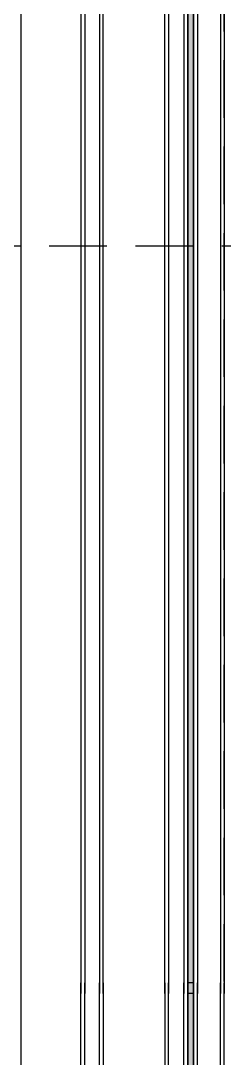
# Model space of a CAD drawing. Header units: millimetres. Extents: x 19684 to 58158, y -7929 to 13062.
# Drawn here: x 36305.4 to 36358.4, y 377.3 to 647.5 of the extents above; entities that cross this region are included whole.
import ezdxf

# ---------------------------------------------------------------- set-up
doc = ezdxf.new("R2010")
doc.units = ezdxf.units.MM
doc.linetypes.add('HIDDEN2', pattern=[0.1875, 0.125, -0.0625])
for name, color, linetype in [('F-Alum', 4, 'Continuous'), ('F-Glass', 5, 'Continuous'), ('PJ', 4, 'Continuous'), ('TC', 4, 'Continuous')]:
    doc.layers.add(name, color=color, linetype=linetype)

# ---------------------------------------------------------------- blocks, each defined once
blk = doc.blocks.new('*U23')
at = {"linetype": 'Continuous'}
blk.add_hatch(color=4, dxfattribs=at).paths.add_polyline_path([(0.2230624387959921, 17.52000000138151), (430.919328382222, 17.52000004919313), (430.919328382222, 16.00000004919153), (0.2230624387959637, 16.00000000137992)])
at = {"layer": 'TC'}
h = blk.add_hatch(dxfattribs=at)
h.set_pattern_fill('ANSI37', color=256, scale=0.5, style=0)
h.set_pattern_definition([(45, (0, 4.000000008940781), (-1.122532015133644, 1.122532015133644), []), (135, (0, 4.000000008940781), (-1.122532015133644, -1.122532015133644), [])])
edge = h.paths.add_edge_path()
edge.add_line((9.223057821582643, 4.000000003515872), (9.223057821582643, -2.999999998384396))
edge.add_line((9.223057821582643, -2.999999998384396), (10.72305782158264, -4.499999998384396))
edge.add_line((10.72305782158264, -4.499999998384396), (10.72305782158264, -5.999999995153189))
edge.add_line((10.72305782158264, -5.999999995153189), (0.2230624387957505, -5.999999995153189))
edge.add_line((0.2230624387957505, -5.999999995153189), (-0.7769375612042495, -6.999999995153189))
edge.add_arc((-52.51620980734808, 2.000000003114163), 52.51620980734808, 350.1321876643763, 369.8678123356237)
edge.add_line((-0.7769375612042495, 11.00000000138152), (0.2230624387957505, 10.00000000138152))
edge.add_line((0.2230624387957505, 10.00000000138152), (10.72305782158264, 10.00000000138152))
edge.add_line((10.72305782158264, 10.00000000138152), (10.72305782158264, 8.500000004612723))
edge.add_line((10.72305782158264, 8.500000004612723), (9.223057821582643, 7.000000004612723))
edge.add_line((9.223057821582643, 7.000000004612723), (9.223057821582643, 4.000000003515872))
h = blk.add_hatch(dxfattribs=at)
h.set_pattern_fill('ANSI31', color=256, scale=0.5, style=0)
h.set_pattern_definition([(45, (0, 4.000000008940781), (-1.122532015133644, 1.122532015133644), [])])
h.paths.add_polyline_path([(19.22305782158264, 8.500000001381515), (10.72305782158264, 8.500000013268838), (10.72305782158264, 10.00000001650005), (19.22305782158264, 10.00000000461272)])
h = blk.add_hatch(dxfattribs=at)
h.set_pattern_fill('ANSI31', color=256, scale=0.5, style=0)
h.set_pattern_definition([(45, (0, 4.000000006228326), (-1.122532015133644, 1.122532015133644), [])])
h.paths.add_polyline_path([(19.22305782158264, 8.500000010037631), (10.72305782158264, 8.500000021924954), (10.72305782158264, 10.00000002515616), (19.22305782158264, 10.00000001326884)])
h = blk.add_hatch(dxfattribs=at)
h.set_pattern_fill('HONEY', color=256, scale=0.3, style=0)
h.set_pattern_definition([(0, (0, 4.000000008940781), (1.42875, 0.8248889999999999), [0.9524999999999999, -1.905]), (120, (0, 4.000000008940781), (-1.428749829302342, 0.8248892956570172), [0.9524999999999985, -1.904999999999997]), (59.99999999999999, (0, 4.000000008940781), (1.706976584081587e-07, 1.649778295657017), [-1.905, 0.9524999999999999])])
h.paths.add_polyline_path([(10.02305782158533, 6.668629163378903), (11.05442867148713, 7.70000001328048), (18.42305782158701, 7.70000001328048), (18.42305782158701, -3.699999998396038), (11.05442867148713, -3.699999998396038), (10.02305782158533, -2.66862914849446)])
h = blk.add_hatch(dxfattribs=at)
h.set_pattern_fill('ANSI31', color=256, scale=0.5, style=0)
h.set_pattern_definition([(45, (0, -2.712454261200037e-09), (-1.122532015133644, 1.122532015133644), [])])
h.paths.add_polyline_path([(19.22305782158264, -4.499999995153189), (10.72305782158264, -4.500000007040512), (10.72305782158264, -6.000000010271719), (19.22305782158264, -5.999999998384396)])
at = {"color": 4, "linetype": 'Continuous'}
blk.add_lwpolyline([(0.2230624387959921, 17.52000000138151), (430.919328382222, 17.52000004919313), (430.919328382222, 16.00000004919153), (0.2230624387959637, 16.00000000137992)], close=True, dxfattribs=at)
at = {"layer": 'F-Glass'}
for points in [[(430.9193283822223, 17.52000004919153), (0.2230624387959885, 17.52000000138151), (-0.7769375612040115, 18.52000000138151), (-0.7769375612040115, 24.52000000138151), (0.2230624387959885, 25.52000000138151), (430.9193283822223, 25.52000004919154)], [(430.919328382222, 10.00000005784765), (0.2230624387957505, 10.00000001003763), (-0.7769375612042495, 11.00000001003763), (-0.7769375612042495, 15.00000000138152), (0.2230624387957505, 16.00000000138152), (430.919328382222, 16.00000004919153)], [(430.919328382222, -5.999999947339984), (0.2230624387957505, -5.999999995153189), (-0.7769375612042495, -6.999999995153189), (-0.7769375612042495, -10.82826643955912), (0.2230624387957505, -11.82826643955912), (430.919328382222, -11.82826639174591)]]:
    blk.add_lwpolyline(points, dxfattribs=at)
at = {"layer": 'PJ'}
blk.add_lwpolyline([(9.223057821582643, 4.000000003515872), (9.223057821582643, -2.999999998384396), (10.72305782158264, -4.499999998384396), (10.72305782158264, -5.999999995153189), (0.2230624387957505, -5.999999995153189), (-0.7769375612042495, -6.999999995153189, 0.08632639570597916), (-0.7769375612042495, 11.00000000138152), (0.2230624387957505, 10.00000000138152), (10.72305782158264, 10.00000000138152), (10.72305782158264, 8.500000004612723), (9.223057821582643, 7.000000004612723)], format="xyb", close=True, dxfattribs=at)
at = {"layer": 'PJ', "ltscale": 3}
for points in [[(9.223057821582643, 7.000000013268838), (10.72305782158264, 8.500000013268838), (19.22305782158264, 8.500000013268838), (19.22305782158264, -4.499999998384396), (10.72305782158264, -4.499999998384396), (9.223057821582643, -2.999999998384396)], [(10.02305782158533, 6.668629163378903), (11.05442867148713, 7.70000001328048), (18.42305782158701, 7.70000001328048), (18.42305782158701, -3.699999998396038), (11.05442867148713, -3.699999998396038), (10.02305782158533, -2.66862914849446)]]:
    blk.add_lwpolyline(points, close=True, dxfattribs=at)
at = {"layer": 'PJ'}
for points in [[(19.22305782158264, 8.500000001381515), (10.72305782158264, 8.500000013268838), (10.72305782158264, 10.00000001650005), (19.22305782158264, 10.00000000461272)], [(19.22305782158264, 8.500000010037631), (10.72305782158264, 8.500000021924954), (10.72305782158264, 10.00000002515616), (19.22305782158264, 10.00000001326884)], [(19.22305782158264, -4.499999995153189), (10.72305782158264, -4.500000007040512), (10.72305782158264, -6.000000010271719), (19.22305782158264, -5.999999998384396)]]:
    blk.add_lwpolyline(points, close=True, dxfattribs=at)
at = {"layer": 'TC', "color": 9, "linetype": 'Continuous'}
for p, q in [((-0.7769375612040115, 24.52000000138151), (430.9193283822223, 24.52000004919154)), ((-0.7769375612040115, 18.52000000138151), (430.9193283822223, 18.52000004919153)), ((-0.7769375612042495, 15.00000000138152), (430.919328382222, 15.00000004919153)), ((-0.7769375612042495, 11.00000001003763), (430.919328382222, 11.00000005784765)), ((-0.7769375612042495, -6.999999995153189), (430.919328382222, -6.999999947339984)), ((-0.7769375612042495, -10.82826643955912), (430.919328382222, -10.82826639174591))]:
    blk.add_line(p, q, dxfattribs=at)
blk = doc.blocks.new('*U26')
at = {"linetype": 'Continuous'}
blk.add_hatch(color=4, dxfattribs=at).paths.add_polyline_path([(0.2230624387959921, 17.52000000138151), (1027.232556443354, 17.52000012312738), (1027.232556443354, 16.00000012312579), (0.2230624387959637, 16.00000000137992)])
at = {"color": 4, "linetype": 'Continuous'}
blk.add_lwpolyline([(0.2230624387959921, 17.52000000138151), (1027.232556443354, 17.52000012312738), (1027.232556443354, 16.00000012312579), (0.2230624387959637, 16.00000000137992)], close=True, dxfattribs=at)
at = {"layer": 'F-Glass'}
for points in [[(1027.232556443354, 17.52000012312579), (0.2230624387959885, 17.52000000138151), (-0.7769375612040115, 18.52000000138151), (-0.7769375612040115, 24.52000000138151), (0.2230624387959885, 25.52000000138151), (1027.232556443354, 25.5200001231258)], [(1027.232556443354, 10.00000013178191), (0.2230624387957505, 10.00000001003763), (-0.7769375612042495, 11.00000001003763), (-0.7769375612042495, 15.00000000138152), (0.2230624387957505, 16.00000000138152), (1027.232556443354, 16.00000012312579)], [(1027.232556443354, -5.999999873405726), (0.2230624387957505, -5.999999995153189), (-0.7769375612042495, -6.999999995153189), (-0.7769375612042495, -10.82826643955912), (0.2230624387957505, -11.82826643955912), (1027.232556443354, -11.82826631781166)]]:
    blk.add_lwpolyline(points, dxfattribs=at)
at = {"layer": 'TC', "color": 9, "linetype": 'Continuous'}
for p, q in [((-0.7769375612040115, 24.52000000138151), (1027.232556443354, 24.5200001231258)), ((-0.7769375612040115, 18.52000000138151), (1027.232556443354, 18.52000012312579)), ((-0.7769375612042495, 15.00000000138152), (1027.232556443354, 15.00000012312579)), ((-0.7769375612042495, 11.00000001003763), (1027.232556443354, 11.00000013178191)), ((-0.7769375612042495, -6.999999995153189), (1027.232556443354, -6.999999873405726)), ((-0.7769375612042495, -10.82826643955912), (1027.232556443354, -10.82826631781166))]:
    blk.add_line(p, q, dxfattribs=at)

msp = doc.modelspace()

# ---------------------------------------------------------------- linework, layer by layer
at = {"color": 251, "linetype": 'HIDDEN2', "ltscale": 120, "true_color": 0x636466}
for p, direction in [((36358.40285346871, 5555.916702252034), (6.123233995736766e-17, 1)), ((2474.54211879602, 588.9188781054572), (1, 0))]:
    msp.add_xline(p, direction, dxfattribs=at)
at = {"layer": 'F-Alum'}
for p, q in [((36305.36285346374, 783.0173602510504), (36305.36285346374, 454.8544819309054)), ((36305.42194824734, 463.5967645458468), (36305.42194824734, -980.9589930997872))]:
    msp.add_line(p, q, dxfattribs=at)

# ---------------------------------------------------------------- block references
at = {"rotation": 270}
msp.add_blockref('*U23', (36332.88285346786, 825.0747451270172), dxfattribs=at)
at = {"xscale": -1, "rotation": 270}
msp.add_blockref('*U26', (36332.88285346786, -630.2983558010428), dxfattribs=at)

doc.saveas('drawing.dxf')
